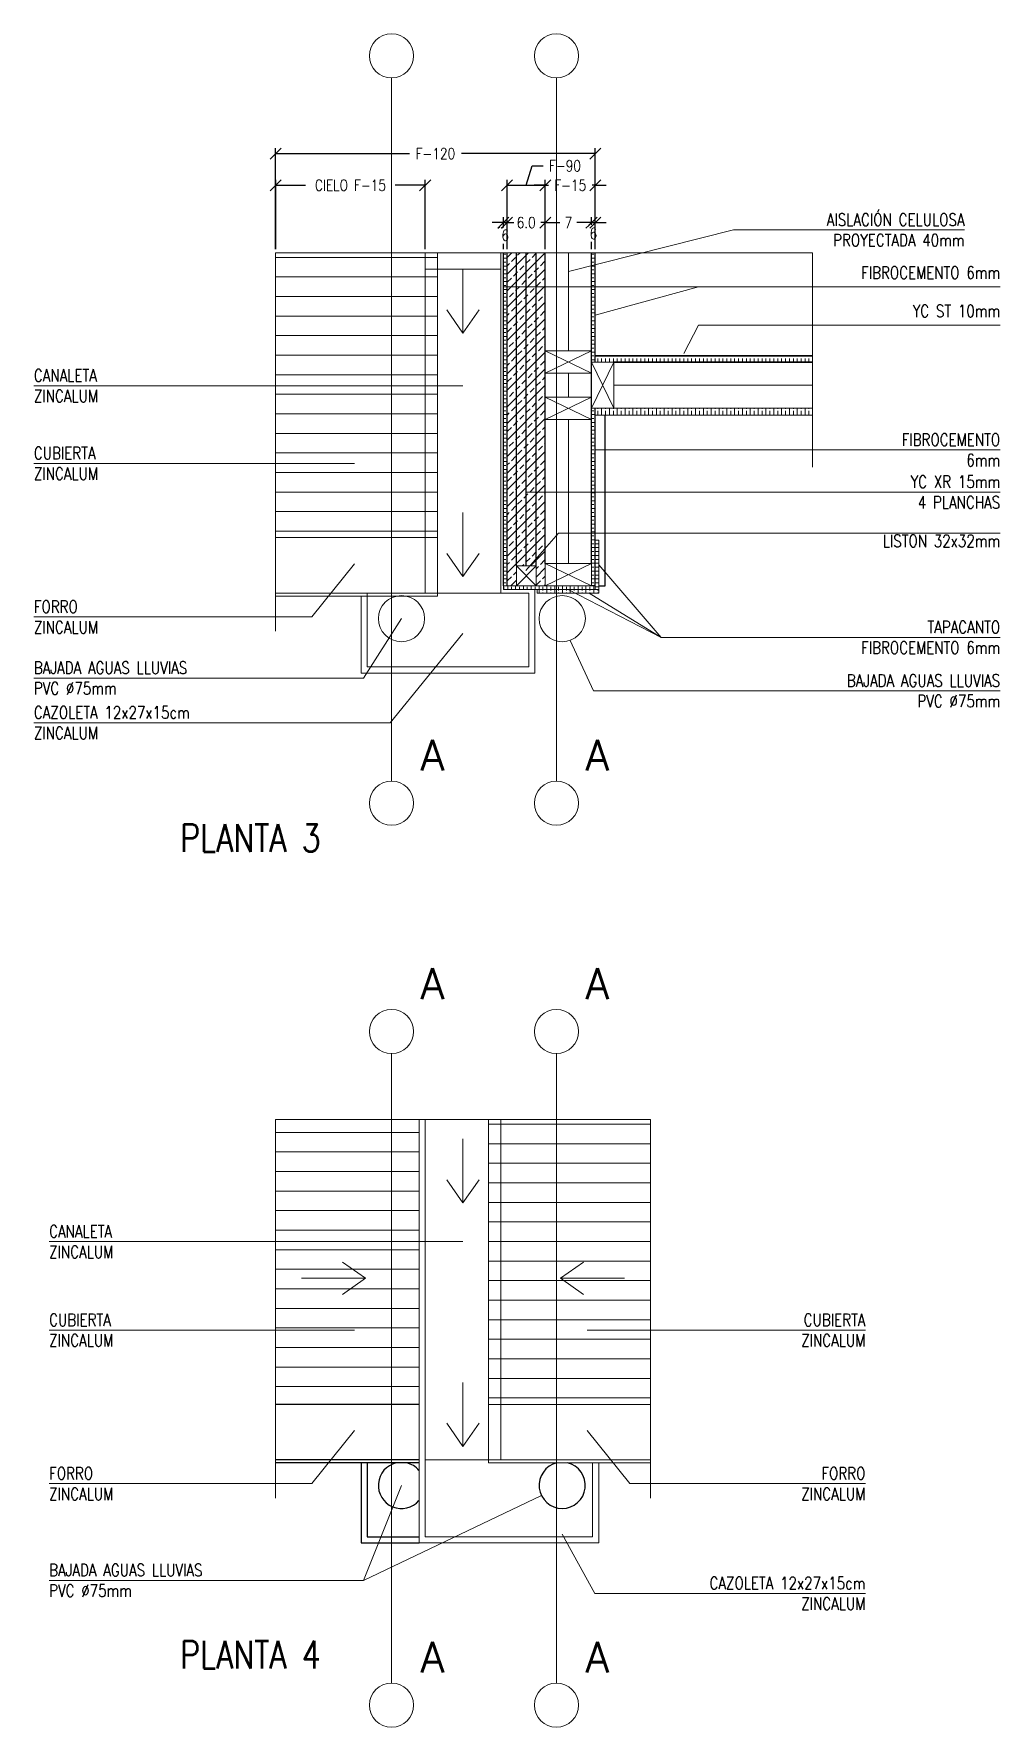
# Model space of a CAD drawing. Header units: metres. Extents: x -2 to 690, y -116 to 73.
# Drawn here: x 475.71 to 477.278, y -79.483 to -76.734 of the extents above; entities that cross this region are included whole.
import ezdxf
from ezdxf.enums import TextEntityAlignment as Align

# ---------------------------------------------------------------- set-up
doc = ezdxf.new("R2010")
doc.units = ezdxf.units.M
doc.header["$LTSCALE"] = 5
doc.header["$MEASUREMENT"] = 0
doc.layers.get('0').update_dxf_attribs({"color": 30})
doc.layers.get('DEFPOINTS').update_dxf_attribs({"color": 210})
doc.layers.add('_AUX', color=210, linetype='Continuous', lineweight=18, plot=False)
for name, color, linetype, lineweight in [('A-ANNO-DIMS', 3, 'Continuous', 18), ('A-ANNO-SYMB', 3, 'Continuous', 18), ('A-ANNO-TEXT', 3, 'Continuous', 18), ('A-DETL-MBND', 3, 'Continuous', 18), ('A-DETL-MCUT', 4, 'Continuous', 25), ('A-DETL-PATT', 8, 'Continuous', 18), ('A-ELEV-IDEN', 3, 'Continuous', 18), ('A-ELEV-MBE2', 4, 'Continuous', 25), ('A-FLOR-PATT', 8, 'Continuous', 18), ('A-SECT-MCUT', 7, 'Continuous', 35), ('A-WALL-PATT', 8, 'Continuous', 18), ('A-WALL-STUD', 3, 'Continuous', 18)]:
    doc.layers.add(name, color=color, linetype=linetype, lineweight=lineweight)
doc.styles.add('E-ROMANS', font='romans.shx', dxfattribs={"width": 0.8})
doc.dimstyles.new('E-0010_TICK_18', dxfattribs={"dimscale": 0.001, "dimtxt": 18, "dimasz": 18, "dimexe": 9, "dimexo": 6, "dimgap": 9, "dimtad": 0, "dimdec": 0, "dimlfac": 1000, "dimzin": 0, "dimdsep": 46, "dimtxsty": 'E-ROMANS', "dimblk": 'OBLIQUE', "dimcen": 9, "dimclrd": 256, "dimclre": 256, "dimclrt": 256, "dimadec": 0, "dimazin": 0, "dimtfac": 1, "dimtdec": 0, "dimtmove": 1, "dimatfit": 3, "dimldrblk": 'OPEN90', "dimfxl": 1, "dimtfill": 1, "dimtolj": 1, "dimtzin": 0, "dimarcsym": 0})

# ---------------------------------------------------------------- blocks, each defined once
blk = doc.blocks.new('_Oblique')
at = {"color": 0, "linetype": 'ByBlock', "lineweight": -2}
blk.add_line((-0.5, -0.5), (0.5, 0.5), dxfattribs=at)
blk = doc.blocks.new('*D16')
at = {"layer": 'A-ANNO-DIMS', "lineweight": -2, "transparency": 16777216}
for p, q in [((476.4716, -77.0405), (476.4536, -77.0405)), ((476.4716, -77.0834), (476.4716, -77.0315)), ((476.4776, -77.0834), (476.4776, -77.0315)), ((476.4776, -77.0405), (476.4956, -77.0405))]:
    blk.add_line(p, q, dxfattribs=at)
at = {"layer": 'DEFPOINTS', "color": 0, "transparency": 16777216}
for p in [(476.4716, -77.0894), (476.4776, -77.0894)]:
    blk.add_point(p, dxfattribs=at)
at = {"layer": 'A-ANNO-DIMS', "transparency": 16777216, "insert": (476.4746, -77.061), "char_height": 0.018, "attachment_point": 5, "style": 'E-ROMANS', "bg_fill": 3, "box_fill_scale": 1.25, "bg_fill_color": 256, "bg_fill_true_color": 13158600, "bg_fill_transparency": 0}
blk.add_mtext('\\A1;6', dxfattribs=at)
at = {"layer": 'A-ANNO-DIMS', "lineweight": -2, "transparency": 16777216}
blk.add_line((476.4716, -77.0405), (476.4776, -77.0405), dxfattribs=at)
at = {"layer": 'DEFPOINTS', "color": 0, "transparency": 16777216}
blk.add_point((476.4776, -77.0405), dxfattribs=at)
at = {"layer": 'A-ANNO-DIMS', "lineweight": -2, "transparency": 16777216, "xscale": 0.018, "yscale": 0.018, "zscale": 0.018}
blk.add_blockref('_Oblique', (476.4716, -77.0405), dxfattribs=at)
at = {"layer": 'A-ANNO-DIMS', "lineweight": -2, "transparency": 16777216, "xscale": 0.018, "yscale": 0.018, "zscale": 0.018, "rotation": 180}
blk.add_blockref('_Oblique', (476.4776, -77.0405), dxfattribs=at)
blk = doc.blocks.new('_Open90')
at = {"color": 0, "linetype": 'ByBlock', "lineweight": -2}
for p, q in [((0, 0), (-1, 0)), ((-0.5, 0.5), (0, 0)), ((0, 0), (-0.5, -0.5))]:
    blk.add_line(p, q, dxfattribs=at)
blk = doc.blocks.new('*D17')
at = {"layer": 'A-ANNO-DIMS', "lineweight": -2, "transparency": 16777216}
for p, q in [((476.4776, -77.0405), (476.4596, -77.0405)), ((476.4776, -77.0834), (476.4776, -77.0315)), ((476.4776, -77.0405), (476.4849, -77.0405)), ((476.5396, -77.0405), (476.5324, -77.0405)), ((476.5396, -77.0834), (476.5396, -77.0315)), ((476.5396, -77.0405), (476.5576, -77.0405))]:
    blk.add_line(p, q, dxfattribs=at)
at = {"layer": 'DEFPOINTS', "color": 0, "transparency": 16777216}
for p in [(476.4776, -77.0894), (476.5396, -77.0894)]:
    blk.add_point(p, dxfattribs=at)
at = {"layer": 'A-ANNO-DIMS', "lineweight": -2, "transparency": 16777216, "xscale": 0.018, "yscale": 0.018, "zscale": 0.018}
blk.add_blockref('_Oblique', (476.4776, -77.0405), dxfattribs=at)
at = {"layer": 'A-ANNO-DIMS', "lineweight": -2, "transparency": 16777216, "xscale": 0.018, "yscale": 0.018, "zscale": 0.018, "rotation": 180}
blk.add_blockref('_Oblique', (476.5396, -77.0405), dxfattribs=at)
at = {"layer": 'A-ANNO-DIMS', "transparency": 16777216, "insert": (476.5086, -77.0405), "char_height": 0.018, "attachment_point": 5, "style": 'E-ROMANS', "bg_fill": 3, "box_fill_scale": 1.25, "bg_fill_color": 256, "bg_fill_true_color": 13158600, "bg_fill_transparency": 0}
blk.add_mtext('\\A1;6.0', dxfattribs=at)
at = {"layer": 'DEFPOINTS', "color": 0, "transparency": 16777216}
blk.add_point((476.5396, -77.0405), dxfattribs=at)
blk = doc.blocks.new('*D18')
at = {"layer": 'A-ANNO-DIMS', "lineweight": -2, "transparency": 16777216}
for p, q in [((476.5396, -77.0834), (476.5396, -77.0315)), ((476.5396, -77.0405), (476.5633, -77.0405)), ((476.6146, -77.0405), (476.5909, -77.0405)), ((476.6146, -77.0834), (476.6146, -77.0315))]:
    blk.add_line(p, q, dxfattribs=at)
at = {"layer": 'DEFPOINTS', "color": 0, "transparency": 16777216}
for p in [(476.6146, -77.0405), (476.5396, -77.0894), (476.6146, -77.0894)]:
    blk.add_point(p, dxfattribs=at)
at = {"layer": 'A-ANNO-DIMS', "lineweight": -2, "transparency": 16777216, "xscale": 0.018, "yscale": 0.018, "zscale": 0.018, "rotation": 180}
blk.add_blockref('_Oblique', (476.5396, -77.0405), dxfattribs=at)
at = {"layer": 'A-ANNO-DIMS', "lineweight": -2, "transparency": 16777216, "xscale": 0.018, "yscale": 0.018, "zscale": 0.018}
blk.add_blockref('_Oblique', (476.6146, -77.0405), dxfattribs=at)
at = {"layer": 'A-ANNO-DIMS', "transparency": 16777216, "insert": (476.5771, -77.0405), "char_height": 0.018, "attachment_point": 5, "style": 'E-ROMANS', "bg_fill": 3, "box_fill_scale": 1.25, "bg_fill_color": 256, "bg_fill_true_color": 13158600, "bg_fill_transparency": 0}
blk.add_mtext('\\A1;7', dxfattribs=at)
blk = doc.blocks.new('*D19')
at = {"layer": 'A-ANNO-DIMS', "lineweight": -2, "transparency": 16777216}
for p, q in [((476.6146, -77.0405), (476.5966, -77.0405)), ((476.6146, -77.0834), (476.6146, -77.0315)), ((476.6206, -77.0834), (476.6206, -77.0315)), ((476.6206, -77.0405), (476.6386, -77.0405))]:
    blk.add_line(p, q, dxfattribs=at)
at = {"layer": 'DEFPOINTS', "color": 0, "transparency": 16777216}
for p in [(476.6146, -77.0894), (476.6206, -77.0894)]:
    blk.add_point(p, dxfattribs=at)
at = {"layer": 'A-ANNO-DIMS', "transparency": 16777216, "insert": (476.6176, -77.0581), "char_height": 0.018, "attachment_point": 5, "style": 'E-ROMANS', "bg_fill": 3, "box_fill_scale": 1.25, "bg_fill_color": 256, "bg_fill_true_color": 13158600, "bg_fill_transparency": 0}
blk.add_mtext('\\A1;6', dxfattribs=at)
at = {"layer": 'A-ANNO-DIMS', "lineweight": -2, "transparency": 16777216}
blk.add_line((476.6146, -77.0405), (476.6206, -77.0405), dxfattribs=at)
at = {"layer": 'DEFPOINTS', "color": 0, "transparency": 16777216}
blk.add_point((476.6206, -77.0405), dxfattribs=at)
at = {"layer": 'A-ANNO-DIMS', "lineweight": -2, "transparency": 16777216, "xscale": 0.018, "yscale": 0.018, "zscale": 0.018}
blk.add_blockref('_Oblique', (476.6146, -77.0405), dxfattribs=at)
at = {"layer": 'A-ANNO-DIMS', "lineweight": -2, "transparency": 16777216, "xscale": 0.018, "yscale": 0.018, "zscale": 0.018, "rotation": 180}
blk.add_blockref('_Oblique', (476.6206, -77.0405), dxfattribs=at)
blk = doc.blocks.new('*D20')
at = {"layer": 'A-ANNO-DIMS', "lineweight": -2, "transparency": 16777216}
for p, q in [((476.1021, -77.0834), (476.1021, -76.9708)), ((476.1021, -76.9798), (476.1506, -76.9798)), ((476.3446, -76.9798), (476.2961, -76.9798)), ((476.3446, -77.0834), (476.3446, -76.9708))]:
    blk.add_line(p, q, dxfattribs=at)
at = {"layer": 'DEFPOINTS', "color": 0, "transparency": 16777216}
for p in [(476.3446, -76.9798), (476.1021, -77.0894), (476.3446, -77.0894)]:
    blk.add_point(p, dxfattribs=at)
at = {"layer": 'A-ANNO-DIMS', "lineweight": -2, "transparency": 16777216, "xscale": 0.018, "yscale": 0.018, "zscale": 0.018, "rotation": 180}
blk.add_blockref('_Oblique', (476.1021, -76.9798), dxfattribs=at)
at = {"layer": 'A-ANNO-DIMS', "lineweight": -2, "transparency": 16777216, "xscale": 0.018, "yscale": 0.018, "zscale": 0.018}
blk.add_blockref('_Oblique', (476.3446, -76.9798), dxfattribs=at)
at = {"layer": 'A-ANNO-DIMS', "transparency": 16777216, "insert": (476.2233, -76.9798), "char_height": 0.018, "attachment_point": 5, "style": 'E-ROMANS', "bg_fill": 3, "box_fill_scale": 1.25, "bg_fill_color": 256, "bg_fill_true_color": 13158600, "bg_fill_transparency": 0}
blk.add_mtext('\\A1;CIELO F-15', dxfattribs=at)
blk = doc.blocks.new('*D21')
at = {"layer": 'A-ANNO-DIMS', "lineweight": -2, "transparency": 16777216}
for p, q in [((476.5086, -76.9798), (476.5181, -76.9483)), ((476.5181, -76.9483), (476.5361, -76.9483)), ((476.4776, -77.0834), (476.4776, -76.9708)), ((476.4776, -76.9798), (476.5396, -76.9798)), ((476.5396, -77.0834), (476.5396, -76.9708))]:
    blk.add_line(p, q, dxfattribs=at)
at = {"layer": 'DEFPOINTS', "color": 0, "transparency": 16777216}
for p in [(476.5396, -76.9798), (476.4776, -77.0894), (476.5396, -77.0894)]:
    blk.add_point(p, dxfattribs=at)
at = {"layer": 'A-ANNO-DIMS', "lineweight": -2, "transparency": 16777216, "xscale": 0.018, "yscale": 0.018, "zscale": 0.018, "rotation": 180}
blk.add_blockref('_Oblique', (476.4776, -76.9798), dxfattribs=at)
at = {"layer": 'A-ANNO-DIMS', "transparency": 16777216, "insert": (476.5715, -76.9483), "char_height": 0.018, "attachment_point": 5, "style": 'E-ROMANS', "bg_fill": 3, "box_fill_scale": 1.25, "bg_fill_color": 256, "bg_fill_true_color": 13158600, "bg_fill_transparency": 0}
blk.add_mtext('\\A1;F-90', dxfattribs=at)
at = {"layer": 'A-ANNO-DIMS', "lineweight": -2, "transparency": 16777216, "xscale": 0.018, "yscale": 0.018, "zscale": 0.018}
blk.add_blockref('_Oblique', (476.5396, -76.9798), dxfattribs=at)
blk = doc.blocks.new('*D22')
at = {"layer": 'A-ANNO-DIMS', "lineweight": -2, "transparency": 16777216}
for p, q in [((476.5396, -76.9798), (476.5216, -76.9798)), ((476.5396, -77.0834), (476.5396, -76.9708)), ((476.5396, -76.9798), (476.5447, -76.9798)), ((476.6206, -76.9798), (476.6155, -76.9798)), ((476.6206, -77.0834), (476.6206, -76.9708)), ((476.6206, -76.9798), (476.6386, -76.9798))]:
    blk.add_line(p, q, dxfattribs=at)
at = {"layer": 'DEFPOINTS', "color": 0, "transparency": 16777216}
for p in [(476.5396, -77.0894), (476.6206, -77.0894)]:
    blk.add_point(p, dxfattribs=at)
at = {"layer": 'A-ANNO-DIMS', "lineweight": -2, "transparency": 16777216, "xscale": 0.018, "yscale": 0.018, "zscale": 0.018}
blk.add_blockref('_Oblique', (476.5396, -76.9798), dxfattribs=at)
at = {"layer": 'A-ANNO-DIMS', "lineweight": -2, "transparency": 16777216, "xscale": 0.018, "yscale": 0.018, "zscale": 0.018, "rotation": 180}
blk.add_blockref('_Oblique', (476.6206, -76.9798), dxfattribs=at)
at = {"layer": 'A-ANNO-DIMS', "transparency": 16777216, "insert": (476.5801, -76.9798), "char_height": 0.018, "attachment_point": 5, "style": 'E-ROMANS', "bg_fill": 3, "box_fill_scale": 1.25, "bg_fill_color": 256, "bg_fill_true_color": 13158600, "bg_fill_transparency": 0}
blk.add_mtext('\\A1;F-15', dxfattribs=at)
at = {"layer": 'DEFPOINTS', "color": 0, "transparency": 16777216}
blk.add_point((476.6206, -76.9798), dxfattribs=at)
blk = doc.blocks.new('*D23')
at = {"layer": 'A-ANNO-DIMS', "lineweight": -2, "transparency": 16777216}
for p, q in [((476.1018, -77.0834), (476.1018, -76.9195)), ((476.1018, -76.9285), (476.319, -76.9285)), ((476.6206, -76.9285), (476.4035, -76.9285)), ((476.6206, -77.0834), (476.6206, -76.9195))]:
    blk.add_line(p, q, dxfattribs=at)
at = {"layer": 'DEFPOINTS', "color": 0, "transparency": 16777216}
for p in [(476.6206, -76.9285), (476.1018, -77.0894), (476.6206, -77.0894)]:
    blk.add_point(p, dxfattribs=at)
at = {"layer": 'A-ANNO-DIMS', "lineweight": -2, "transparency": 16777216, "xscale": 0.018, "yscale": 0.018, "zscale": 0.018, "rotation": 180}
blk.add_blockref('_Oblique', (476.1018, -76.9285), dxfattribs=at)
at = {"layer": 'A-ANNO-DIMS', "lineweight": -2, "transparency": 16777216, "xscale": 0.018, "yscale": 0.018, "zscale": 0.018}
blk.add_blockref('_Oblique', (476.6206, -76.9285), dxfattribs=at)
at = {"layer": 'A-ANNO-DIMS', "transparency": 16777216, "insert": (476.3612, -76.9285), "char_height": 0.018, "attachment_point": 5, "style": 'E-ROMANS', "bg_fill": 3, "box_fill_scale": 1.25, "bg_fill_color": 256, "bg_fill_true_color": 13158600, "bg_fill_transparency": 0}
blk.add_mtext('\\A1;F-120', dxfattribs=at)

msp = doc.modelspace()

# ---------------------------------------------------------------- hatches: boundary and pattern name
at = {"layer": 'A-DETL-PATT'}
h = msp.add_hatch(dxfattribs=at)
h.set_pattern_fill('LINE', color=256, scale=0.01, style=0)
h.set_pattern_definition([(360, (0, 0.785768), (6e-17, 0.03175), [])])
h.paths.add_polyline_path([(476.3446, -77.0894), (476.1018, -77.0894), (476.1018, -77.5519), (476.3446, -77.5519)])
h.paths.add_polyline_path([(476.3646, -77.0894), (476.3446, -77.0894), (476.3446, -77.5519), (476.3646, -77.5519)])
h = msp.add_hatch(dxfattribs=at)
h.set_pattern_fill('BRASS', color=256, scale=0.002, angle=90, style=0)
h.set_pattern_definition([(90, (0, -1.914235), (-0.0127, 8e-19), []), (90, (-0.00635, -1.914235), (-0.0127, 8e-19), [0.00635, -0.003175])])
h.paths.add_polyline_path([(476.9733, -77.2609), (476.6206, -77.2609), (476.6206, -77.2669), (476.6646, -77.2669), (476.9733, -77.2669)])
h.paths.add_polyline_path([(476.9733, -77.3419), (476.6646, -77.3419), (476.6206, -77.3419), (476.6206, -77.3529), (476.9733, -77.3529)])
h.paths.add_polyline_path([(476.6266, -77.6359), (476.6206, -77.6359), (476.5576, -77.6359), (476.5576, -77.6419), (476.6266, -77.6419)])
h.paths.add_polyline_path([(476.6206, -77.6299), (476.6146, -77.6299), (476.5576, -77.6299), (476.5576, -77.6359), (476.6206, -77.6359)])
h.paths.add_polyline_path([(476.5576, -77.6299), (476.5396, -77.6299), (476.4716, -77.6299), (476.4716, -77.6359), (476.5576, -77.6359)])
h.paths.add_polyline_path([(476.5576, -77.6359), (476.5266, -77.6359), (476.5266, -77.6419), (476.5576, -77.6419)])
h = msp.add_hatch(dxfattribs=at)
h.set_pattern_fill('LINE', color=256, scale=0.01, style=0)
h.set_pattern_definition([(360, (0, 0.540007), (6e-17, 0.03175), [])])
h.paths.add_polyline_path([(476.3346, -78.4965), (476.1018, -78.4965), (476.1018, -78.959), (476.3346, -78.959)])
h = msp.add_hatch(dxfattribs=at)
h.set_pattern_fill('LINE', color=256, scale=0.01, style=0)
h.set_pattern_definition([(180, (952.812033, -0.621335), (-6e-17, 0.03175), [])])
h.paths.add_polyline_path([(476.4674, -78.4965), (476.7102, -78.4965), (476.7102, -78.959), (476.4674, -78.959)])
h.paths.add_polyline_path([(476.4474, -78.4965), (476.4674, -78.4965), (476.4674, -78.959), (476.4474, -78.959)])

# ---------------------------------------------------------------- linework, layer by layer
at = {"layer": '_AUX'}
msp.add_lwpolyline([(476.3446, -77.1158), (476.4674, -77.1158)], dxfattribs=at)
at = {"layer": 'A-ANNO-SYMB', "ltscale": 0.05}
msp.add_line((476.3646, -77.6469), (476.1018, -77.6469), dxfattribs=at)
at = {"layer": 'A-ANNO-SYMB', "ltscale": 10}
for p, q in [((476.2901, -79.4115), (476.2901, -78.3894)), ((476.5576, -79.4115), (476.5576, -78.3894))]:
    msp.add_line(p, q, dxfattribs=at)
at = {"layer": 'A-ANNO-SYMB'}
msp.add_line((476.4474, -79.054), (476.7102, -79.054), dxfattribs=at)
at = {"layer": 'A-ANNO-SYMB', "ltscale": 0.05}
for points in [[(476.2506, -77.6469), (476.2506, -77.7619), (476.5126, -77.7619), (476.5126, -77.6419), (476.4674, -77.6419), (476.4674, -77.0894)], [(476.3646, -77.6469), (476.3646, -77.0894)], [(476.2406, -77.6469), (476.2406, -77.7719), (476.5226, -77.7719), (476.5226, -77.6359)]]:
    msp.add_lwpolyline(points, dxfattribs=at)
at = {"layer": 'A-ANNO-SYMB'}
for points in [[(476.3346, -78.4965), (476.3346, -79.184), (476.6262, -79.184), (476.6262, -79.054)], [(476.4474, -79.054), (476.4474, -78.4965)]]:
    msp.add_lwpolyline(points, dxfattribs=at)
for centre in [(476.2901, -76.7698), (476.5576, -76.7698), (476.2901, -77.983), (476.5576, -77.983), (476.2901, -78.3537), (476.5576, -78.3537), (476.2901, -79.4472), (476.5576, -79.4472)]:
    msp.add_circle(centre, 0.0358, dxfattribs=at)
at = {"layer": 'A-ANNO-SYMB', "ltscale": 0.05}
msp.add_circle((476.5671, -77.6834), 0.0375, dxfattribs=at)
at = {"layer": 'A-ANNO-TEXT'}
for p, q in [((476.7884, -77.1448), (476.4716, -77.1448)), ((476.561, -77.5444), (476.5081, -77.6052))]:
    msp.add_line(p, q, dxfattribs=at)
for points in [[(477.2778, -77.1448), (476.7884, -77.1448), (476.6206, -77.1909)], [(477.2778, -77.2069), (476.7884, -77.2069), (476.7642, -77.253)], [(475.7095, -77.3053), (476.1608, -77.3053), (476.406, -77.3053)], [(477.2778, -77.4095), (476.7884, -77.4095), (476.6206, -77.4095)], [(475.7095, -77.4314), (476.1608, -77.4314), (476.2299, -77.4314)], [(477.2778, -77.4779), (476.7884, -77.4779), (476.5086, -77.4779)], [(477.2778, -77.5444), (476.7884, -77.5444), (476.561, -77.5444)], [(475.7095, -77.6806), (476.1608, -77.6806), (476.2299, -77.5943)], [(476.7274, -77.7139), (476.6266, -77.5959)], [(476.7274, -77.7139), (476.5766, -77.6359)], [(476.7274, -77.7139), (476.6106, -77.6419)], [(475.7095, -77.7798), (476.2446, -77.7798), (476.3061, -77.6834)], [(475.7095, -77.8524), (476.2879, -77.8524), (476.406, -77.7077)], [(477.2778, -77.8006), (476.618, -77.8006), (476.5797, -77.7187)], [(477.2778, -77.7139), (476.8475, -77.7139), (476.7274, -77.7139)], [(475.7343, -78.6947), (476.1608, -78.6947), (476.406, -78.6947)], [(475.7343, -78.8385), (476.1608, -78.8385), (476.2299, -78.8385)], [(477.0591, -78.8385), (476.677, -78.8385), (476.6078, -78.8385)], [(475.7343, -79.0877), (476.1608, -79.0877), (476.2299, -79.0014)], [(477.0591, -79.0877), (476.677, -79.0877), (476.6078, -79.0014)], [(475.7343, -79.2447), (476.2446, -79.2447), (476.3061, -79.0905)], [(476.2446, -79.2447), (476.5333, -79.1067)], [(477.0591, -79.2659), (476.6199, -79.2659), (476.5671, -79.1695)]]:
    msp.add_lwpolyline(points, dxfattribs=at)
at = {"layer": 'A-DETL-MBND'}
for p, q in [((476.9733, -77.3529), (476.6206, -77.3529)), ((476.6506, -77.3419), (476.9733, -77.3419)), ((476.4716, -77.6299), (476.4716, -77.6359))]:
    msp.add_line(p, q, dxfattribs=at)
for points in [[(476.3646, -77.5519), (476.1018, -77.5519)], [(476.3646, -77.6419), (476.1018, -77.6419)], [(476.4674, -77.6299), (476.4674, -77.6359)], [(476.4716, -77.6299), (476.6206, -77.6299), (476.6206, -77.6359), (476.4716, -77.6359)], [(476.3446, -78.4965), (476.3446, -79.049), (476.3446, -79.049), (476.3446, -79.174), (476.6162, -79.174), (476.6162, -79.054)], [(476.4474, -78.959), (476.7102, -78.959)], [(476.4474, -79.049), (476.7102, -79.049)]]:
    msp.add_lwpolyline(points, dxfattribs=at)
for points in [[(476.6266, -77.6359), (476.6266, -77.5559), (476.6206, -77.5559), (476.6206, -77.6359)], [(476.6266, -77.6359), (476.5266, -77.6359), (476.5266, -77.6419), (476.6266, -77.6419)]]:
    msp.add_lwpolyline(points, close=True, dxfattribs=at)
msp.add_circle((476.3061, -77.6834), 0.0375, dxfattribs=at)
at = {"layer": 'A-DETL-MCUT'}
for p, q in [((476.4716, -77.6299), (476.4716, -77.0894)), ((476.4776, -77.6299), (476.4776, -77.0894)), ((476.4926, -77.5979), (476.4926, -77.0894)), ((476.5086, -77.5979), (476.5086, -77.0894)), ((476.5246, -77.5979), (476.5246, -77.0894)), ((476.5396, -77.5939), (476.5396, -77.0894)), ((476.6146, -77.5939), (476.6146, -77.0894)), ((476.6206, -77.2669), (476.6206, -77.0894)), ((476.6206, -77.6299), (476.6206, -77.3419)), ((476.6206, -77.6299), (476.6146, -77.6299))]:
    msp.add_line(p, q, dxfattribs=at)
at = {"layer": 'A-ELEV-IDEN', "ltscale": 10}
for p, q in [((476.1018, -77.704), (476.1018, -77.0894)), ((476.1018, -79.1112), (476.1018, -78.4965)), ((476.7102, -79.1112), (476.7102, -78.4965))]:
    msp.add_line(p, q, dxfattribs=at)
for points in [[(476.1018, -77.0894), (476.9733, -77.0894)], [(476.3446, -77.0894), (476.3446, -77.6419), (476.2506, -77.6419), (476.2506, -77.6469)], [(476.9733, -77.0894), (476.9733, -77.4374)], [(476.406, -77.1158), (476.406, -77.2197)], [(476.406, -77.2197), (476.3799, -77.1821)], [(476.406, -77.2197), (476.4321, -77.1821)], [(476.406, -77.5113), (476.406, -77.6151)], [(476.406, -77.6151), (476.3799, -77.5776)], [(476.406, -77.6151), (476.4321, -77.5776)], [(476.1018, -78.4965), (476.7102, -78.4965)], [(476.6159, -79.049), (476.4674, -79.049), (476.4674, -78.4965)], [(476.406, -78.5279), (476.406, -78.6318)], [(476.406, -78.6318), (476.3799, -78.5942)], [(476.406, -78.6318), (476.4321, -78.5942)], [(476.2478, -78.7543), (476.2102, -78.7282)], [(476.5643, -78.7543), (476.6018, -78.7282)], [(476.1439, -78.7543), (476.2478, -78.7543)], [(476.2478, -78.7543), (476.2102, -78.7804)], [(476.6681, -78.7543), (476.5643, -78.7543)], [(476.5643, -78.7543), (476.6018, -78.7804)], [(476.406, -78.9234), (476.406, -79.0273)], [(476.406, -79.0273), (476.3799, -78.9897)], [(476.406, -79.0273), (476.4321, -78.9897)]]:
    msp.add_lwpolyline(points, dxfattribs=at)
at = {"layer": 'A-ELEV-MBE2'}
msp.add_line((476.3346, -79.054), (476.1018, -79.054), dxfattribs=at)
for points in [[(476.6266, -77.6299), (476.6366, -77.6299), (476.6366, -77.3529)], [(476.3346, -78.959), (476.1018, -78.959)], [(476.3346, -79.049), (476.1018, -79.049)], [(476.2406, -79.054), (476.2406, -79.184), (476.3346, -79.184)], [(476.2506, -79.054), (476.2506, -79.174), (476.3346, -79.174)]]:
    msp.add_lwpolyline(points, dxfattribs=at)
for centre, start, end in [((476.3061, -79.0905), 103.2615, 319.4445), ((476.3061, -79.0905), 40.5555, 76.7385), ((476.5671, -79.0905), 103.2615, 76.7385)]:
    msp.add_arc(centre, 0.0375, start, end, dxfattribs=at)
at = {"layer": 'A-FLOR-PATT'}
for p, q in [((476.4674, -77.6419), (476.3646, -77.6419)), ((476.3446, -79.049), (476.4474, -79.049))]:
    msp.add_line(p, q, dxfattribs=at)
at = {"layer": 'A-SECT-MCUT'}
for p, q in [((476.6206, -77.2569), (476.9733, -77.2569)), ((476.9733, -77.2669), (476.6506, -77.2669))]:
    msp.add_line(p, q, dxfattribs=at)
at = {"layer": 'A-WALL-PATT', "ltscale": 10}
for p, q in [((476.5771, -77.2489), (476.5771, -77.0894)), ((476.5771, -77.3239), (476.5771, -77.2849)), ((476.6506, -77.3044), (476.9733, -77.3044)), ((476.5771, -77.3599), (476.5771, -77.5939))]:
    msp.add_line(p, q, dxfattribs=at)
at = {"layer": 'A-WALL-STUD'}
for p, q in [((476.6146, -77.2489), (476.5396, -77.2849)), ((476.5396, -77.2489), (476.6146, -77.2849)), ((476.6146, -77.3419), (476.6506, -77.2669)), ((476.6146, -77.2669), (476.6506, -77.3419)), ((476.6146, -77.3239), (476.5396, -77.3599)), ((476.5396, -77.3239), (476.6146, -77.3599)), ((476.6146, -77.6299), (476.5396, -77.5939)), ((476.5396, -77.6299), (476.6146, -77.5939))]:
    msp.add_line(p, q, dxfattribs=at)
for points in [[(476.6146, -77.2489), (476.5396, -77.2489), (476.5396, -77.2849), (476.6146, -77.2849)], [(476.6146, -77.3419), (476.6146, -77.2669), (476.6506, -77.2669), (476.6506, -77.3419)], [(476.6146, -77.3239), (476.5396, -77.3239), (476.5396, -77.3599), (476.6146, -77.3599)], [(476.6146, -77.6299), (476.5396, -77.6299), (476.5396, -77.5939), (476.6146, -77.5939)]]:
    msp.add_lwpolyline(points, close=True, dxfattribs=at)
for points in [[(476.5246, -77.6299), (476.5246, -77.5979), (476.4926, -77.5979), (476.4926, -77.6299), (476.5246, -77.6299)], [(476.5246, -77.5979), (476.4926, -77.6299)], [(476.4926, -77.5979), (476.5246, -77.6299)]]:
    msp.add_lwpolyline(points, dxfattribs=at)

# ---------------------------------------------------------------- texts
at = {"layer": 'A-ANNO-TEXT', "style": 'E-ROMANS'}
for s, insert, char_height, attachment_point in [('AISLACIÓN CELULOSA\\PPROYECTADA 40mm', (477.22, -77.0523), 0.02, 6), ('FIBROCEMENTO 6mm', (477.2778, -77.1218), 0.02, 6), ('YC ST 10mm', (477.2778, -77.1839), 0.02, 6), ('CANALETA\\PZINCALUM', (475.7095, -77.3053), 0.02, 4), ('CUBIERTA\\PZINCALUM', (475.7095, -77.4314), 0.02, 4), ('FIBROCEMENTO\\P6mm', (477.2778, -77.4095), 0.02, 6), ('YC XR 15mm\\P4 PLANCHAS', (477.2778, -77.4779), 0.02, 6), ('LISTON 32x32mm', (477.2778, -77.5472), 0.02, 3), ('FORRO\\PZINCALUM', (475.7095, -77.6806), 0.02, 4), ('TAPACANTO\\PFIBROCEMENTO 6mm', (477.2778, -77.7139), 0.02, 6), ('BAJADA AGUAS LLUVIAS\\PPVC %%C75mm', (475.7095, -77.7798), 0.02, 4), ('BAJADA AGUAS LLUVIAS\\PPVC %%C75mm', (477.2778, -77.8006), 0.02, 6), ('CAZOLETA 12x27x15cm\\PZINCALUM', (475.7095, -77.8524), 0.02, 4), ('\\pi-0.135,l0.135,t0.135;PLANTA 3 ', (475.9467, -78.0168), 0.045, 1), ('CANALETA\\PZINCALUM', (475.7343, -78.6947), 0.02, 4), ('CUBIERTA\\PZINCALUM', (475.7343, -78.8385), 0.02, 4), ('CUBIERTA\\PZINCALUM', (477.0591, -78.8385), 0.02, 6), ('FORRO\\PZINCALUM', (475.7343, -79.0877), 0.02, 4), ('FORRO\\PZINCALUM', (477.0591, -79.0877), 0.02, 6), ('BAJADA AGUAS LLUVIAS\\PPVC %%C75mm', (475.7343, -79.2447), 0.02, 4), ('CAZOLETA 12x27x15cm\\PZINCALUM', (477.0591, -79.2659), 0.02, 6), ('\\pi-0.135,l0.135,t0.135;PLANTA 4 ', (475.9467, -79.3428), 0.045, 1)]:
    msp.add_mtext(s, dxfattribs=dict(at, insert=insert, char_height=char_height, attachment_point=attachment_point))
for p in [(476.3566, -77.9052), (476.6241, -77.9052), (476.3566, -78.2759), (476.6241, -78.2759), (476.3566, -79.3694), (476.6241, -79.3694)]:
    msp.add_attdef('A', text='0.00', height=0.05, dxfattribs=at).set_placement(p, align=Align.MIDDLE_CENTER)

# ---------------------------------------------------------------- next in the draw order: dimensions: what is measured, and where the dimension line sits
at = {"layer": 'A-ANNO-DIMS'}
dim = msp.add_linear_dim(base=(476.3446, -76.9798), p1=(476.1021, -77.0894), p2=(476.3446, -77.0894), text='CIELO F-15', dimstyle='E-0010_TICK_18', dxfattribs=at)
dim.commit()
dim.dimension.update_dxf_attribs({"geometry": '*D20', "text_midpoint": (476.2233, -76.9798)})
dim = msp.add_linear_dim(base=(476.4776, -77.0405), p1=(476.4716, -77.0894), p2=(476.4776, -77.0894), dimstyle='E-0010_TICK_18', dxfattribs=at)
dim.commit()
dim.dimension.update_dxf_attribs({"geometry": '*D16', "text_midpoint": (476.4746, -77.061), "dimtype": 160})

# ---------------------------------------------------------------- next in the draw order: dimensions: what is measured, and where the dimension line sits
dim = msp.add_linear_dim(base=(476.5396, -77.0405), p1=(476.4776, -77.0894), p2=(476.5396, -77.0894), text='6.0', dimstyle='E-0010_TICK_18', dxfattribs=at)
dim.commit()
dim.dimension.update_dxf_attribs({"geometry": '*D17', "text_midpoint": (476.5086, -77.0405)})

# ---------------------------------------------------------------- next in the draw order: dimensions: what is measured, and where the dimension line sits
dim = msp.add_linear_dim(base=(476.6146, -77.0405), p1=(476.5396, -77.0894), p2=(476.6146, -77.0894), text='7', dimstyle='E-0010_TICK_18', dxfattribs=at)
dim.commit()
dim.dimension.update_dxf_attribs({"geometry": '*D18', "text_midpoint": (476.5771, -77.0405)})

# ---------------------------------------------------------------- next in the draw order: dimensions: what is measured, and where the dimension line sits
dim = msp.add_linear_dim(base=(476.6206, -77.0405), p1=(476.6146, -77.0894), p2=(476.6206, -77.0894), dimstyle='E-0010_TICK_18', dxfattribs=at)
dim.commit()
dim.dimension.update_dxf_attribs({"geometry": '*D19', "text_midpoint": (476.6176, -77.0581), "dimtype": 160})

# ---------------------------------------------------------------- next in the draw order: dimensions: what is measured, and where the dimension line sits
dim = msp.add_linear_dim(base=(476.5396, -76.9798), p1=(476.4776, -77.0894), p2=(476.5396, -77.0894), text='F-90', dimstyle='E-0010_TICK_18', dxfattribs=at)
dim.commit()
dim.dimension.update_dxf_attribs({"geometry": '*D21', "text_midpoint": (476.5451, -76.9483)})

# ---------------------------------------------------------------- next in the draw order: dimensions: what is measured, and where the dimension line sits
dim = msp.add_linear_dim(base=(476.6206, -76.9798), p1=(476.5396, -77.0894), p2=(476.6206, -77.0894), text='F-15', dimstyle='E-0010_TICK_18', dxfattribs=at)
dim.commit()
dim.dimension.update_dxf_attribs({"geometry": '*D22', "text_midpoint": (476.5801, -76.9798)})

# ---------------------------------------------------------------- next in the draw order: dimensions: what is measured, and where the dimension line sits
dim = msp.add_linear_dim(base=(476.6206, -76.9285), p1=(476.1018, -77.0894), p2=(476.6206, -77.0894), text='F-120', dimstyle='E-0010_TICK_18', dxfattribs=at)
dim.commit()
dim.dimension.update_dxf_attribs({"geometry": '*D23', "text_midpoint": (476.3612, -76.9285)})

# ---------------------------------------------------------------- next in the draw order: hatches: boundary and pattern name
at = {"layer": 'A-DETL-PATT'}
h = msp.add_hatch(dxfattribs=at)
h.set_pattern_fill('BRASS', color=256, scale=0.002, style=0)
h.set_pattern_definition([(0, (0, -1.914235), (0, 0.0127), []), (0, (0, -1.907885), (0, 0.0127), [0.00635, -0.003175])])
h.paths.add_polyline_path([(476.6206, -77.0894), (476.6146, -77.0894), (476.6146, -77.2669), (476.6206, -77.2669)])
h.paths.add_polyline_path([(476.6206, -77.3419), (476.6146, -77.3419), (476.6146, -77.5799), (476.6146, -77.6299), (476.6206, -77.6299), (476.6206, -77.5559)])
h.paths.add_polyline_path([(476.4776, -77.0894), (476.4716, -77.0894), (476.4716, -77.6299), (476.4776, -77.6299)])
h.paths.add_polyline_path([(476.6266, -77.5559), (476.6206, -77.5559), (476.6206, -77.6359), (476.6266, -77.6359)])
h = msp.add_hatch(dxfattribs=at)
h.set_pattern_fill('BRASS', color=256, scale=0.003, angle=45, style=0)
h.set_pattern_definition([(45, (-7e-09, -1.396744), (-0.0134703842, 0.0134703842), []), (45, (-0.006735, -1.390009), (-0.0134703842, 0.0134703842), [0.009525, -0.0047625])])
h.paths.add_polyline_path([(476.4926, -77.1448), (476.4776, -77.1448), (476.4776, -77.6299), (476.4926, -77.6299), (476.4926, -77.5979)])
h.paths.add_polyline_path([(476.4926, -77.0894), (476.4776, -77.0894), (476.4776, -77.1448), (476.4926, -77.1448)])
h.paths.add_polyline_path([(476.5086, -77.0894), (476.4926, -77.0894), (476.4926, -77.1448), (476.5086, -77.1448)])
h.paths.add_polyline_path([(476.5246, -77.0894), (476.5086, -77.0894), (476.5086, -77.1448), (476.5246, -77.1448)])
h.paths.add_polyline_path([(476.5396, -77.0894), (476.5246, -77.0894), (476.5246, -77.1448), (476.5396, -77.1448)])
h.paths.add_polyline_path([(476.5396, -77.1448), (476.5246, -77.1448), (476.5246, -77.4779), (476.5396, -77.4779), (476.5396, -77.3669), (476.5396, -77.3669), (476.5396, -77.3169), (476.5396, -77.3169), (476.5396, -77.2919), (476.5396, -77.2919), (476.5396, -77.2419), (476.5396, -77.2419)])
h.paths.add_polyline_path([(476.5246, -77.1448), (476.5086, -77.1448), (476.5086, -77.4779), (476.5246, -77.4779)])
h.paths.add_polyline_path([(476.5086, -77.1448), (476.4926, -77.1448), (476.4926, -77.5979), (476.5086, -77.5979)])
h.paths.add_polyline_path([(476.5246, -77.4779), (476.5086, -77.4779), (476.5086, -77.5979), (476.5154, -77.5979), (476.5246, -77.5871)])
h.paths.add_polyline_path([(476.5396, -77.4779), (476.5246, -77.4779), (476.5246, -77.5871), (476.5396, -77.5695)])
h.paths.add_polyline_path([(476.5396, -77.5799), (476.5396, -77.5695), (476.5246, -77.5871), (476.5246, -77.5979), (476.5246, -77.6299), (476.5396, -77.6299)])
h.paths.add_polyline_path([(476.5246, -77.5871), (476.5154, -77.5979), (476.5246, -77.5979)], flags=17)

# ---------------------------------------------------------------- next in the draw order: linework, layer by layer
at = {"layer": 'A-ANNO-SYMB', "ltscale": 10}
for p, q in [((476.2901, -77.9472), (476.2901, -76.8056)), ((476.5576, -77.9472), (476.5576, -76.8056))]:
    msp.add_line(p, q, dxfattribs=at)
at = {"layer": 'A-ANNO-TEXT'}
msp.add_lwpolyline([(477.22, -77.0523), (476.845, -77.0523), (476.5771, -77.1196)], dxfattribs=at)

doc.saveas('drawing.dxf')
